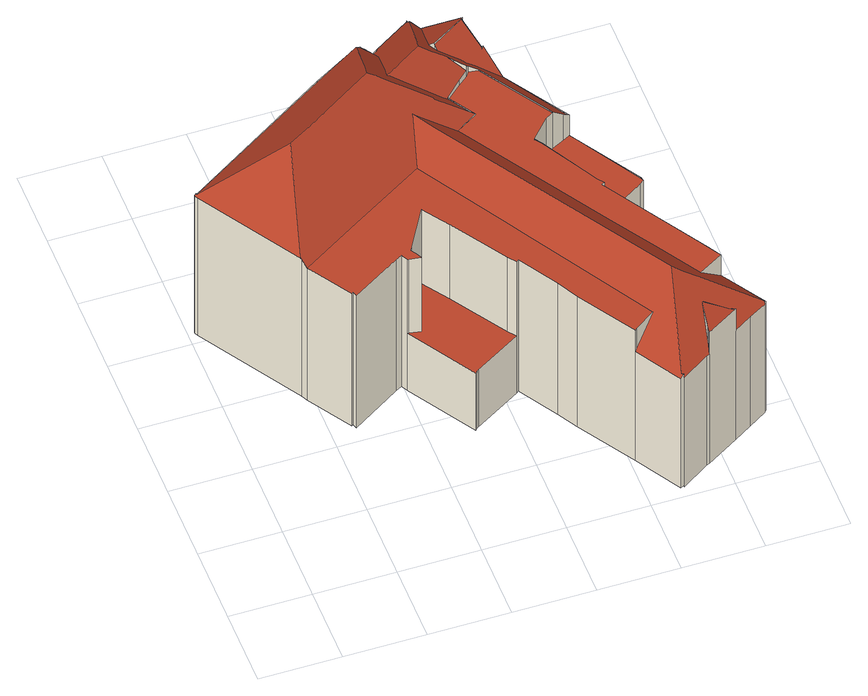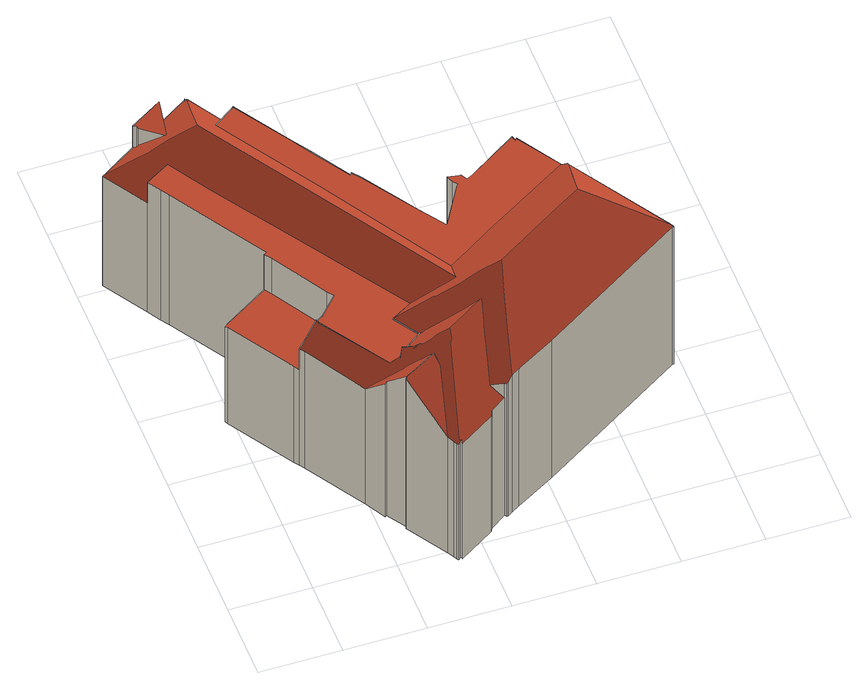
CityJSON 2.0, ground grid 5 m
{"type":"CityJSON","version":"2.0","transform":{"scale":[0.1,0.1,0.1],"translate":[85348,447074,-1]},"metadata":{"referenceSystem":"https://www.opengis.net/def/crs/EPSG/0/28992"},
"CityObjects":{
"building1":{"type":"Building","attributes":{"ArrDissolve-LoD12.global_elevation_50p":10.83,"ArrDissolve-LoD12.global_elevation_70p":11.76,"ArrDissolve-LoD12.global_elevation_max":14.88,"ArrDissolve-LoD12.global_elevation_min":-0.0318,"DataCoverageCalc.data_coverage":0.877,"LASInPolygons.ground_elevations":-0.169,"OGRLoader.aantal_verblijfsobjecten":1,"OGRLoader.bouwjaar":1925,"OGRLoader.gebruiksdoel":"woonfunctie","OGRLoader.kas_warenhuis":false,"OGRLoader.oppervlakte_max":146,"OGRLoader.oppervlakte_min":146,"OGRLoader.status":"Pand in gebruik","PC2MeshQuality-LoD12.mesh_error_f":2.1,"PC2MeshQuality-LoD13.mesh_error_f":1.27,"PC2MeshQuality-LoD22.mesh_error_f":0.236,"Validator-LoD12.errors":"[]","Validator-LoD13.errors":"[]","Validator-LoD22.errors":"[]"},"children":["building1-1"]},
"building1-1":{"type":"BuildingPart","parents":["building1"],"geometry":[{"type":"Solid","lod":"2.2","boundaries":[[[[0,1,2,3,4,5,6,7,8,9,10,11,12,13,14,15,16,17,18,19,20,21,22,23,24,25,26,27,28,29,30,31,32,33,34,35,36,37,38,39,40,41,42,43,44,45,46,47,48,49,50,51,52,53,54,55,56,57,58,59,60]],[[61,62,63]],[[64,37,36,62,61]],[[65,49,48,66]],[[67,39,38,68]],[[69,25,24,70]],[[71,9,8,72]],[[73,18,17,74]],[[75,23,22,76]],[[77,19,18,73]],[[78,79,80,81]],[[81,80,11,10,82]],[[83,15,14,84]],[[85,51,50,86]],[[87,88,57,56,89]],[[90,58,57,88]],[[91,20,19,77]],[[92,28,27,93]],[[94,95,26,25,69]],[[96,13,12,97]],[[98,0,60,99]],[[99,60,59,100]],[[101,53,52,102]],[[62,36,35,103]],[[100,59,58,90]],[[104,101,105,106]],[[102,52,51,85]],[[107,108,66,109]],[[76,22,21,110]],[[111,4,3,112]],[[89,56,55,113]],[[114,40,39,67]],[[115,41,40,114]],[[103,35,34,116]],[[117,118,119,120,121]],[[122,46,45,123]],[[82,10,9,71]],[[124,88,87]],[[68,38,37,64]],[[106,105,125,126]],[[86,50,49,65]],[[109,66,48,47,127]],[[128,7,6,129]],[[130,131,132]],[[129,6,5,131,130]],[[131,5,4,111]],[[70,24,23,75]],[[133,29,28,92]],[[134,135,136]],[[137,44,43,136]],[[136,43,42,138]],[[138,42,41,115]],[[112,3,2,139]],[[140,141,139,142]],[[72,8,7,128,143]],[[143,128,144,145]],[[84,14,13,96]],[[97,12,11,80]],[[146,147,148]],[[149,150,151,152]],[[153,141,140]],[[110,21,20,91]],[[154,155,153,140]],[[156,157,158,159,160]],[[145,144,161]],[[162,135,134,163]],[[135,162,164]],[[165,31,30,166]],[[167,168,169,170]],[[126,125,168,167]],[[170,169,171,172]],[[173,174,172,175]],[[175,172,171,108,107]],[[123,45,44,137]],[[93,27,26,95]],[[95,94,176]],[[177,178,179,180]],[[74,17,16,181]],[[181,16,15,182]],[[15,83,182]],[[183,54,53,101,104]],[[113,55,54,183]],[[184,185,186,187]],[[182,83,185,184]],[[180,179,188,189]],[[190,191,178,177]],[[192,193,191,190]],[[189,188,79,78]],[[127,47,46,122]],[[121,120,158,157]],[[194,195,157,156]],[[160,159,196,197]],[[195,194,198]],[[187,186,193,192]],[[155,154,199]],[[150,1,0,98]],[[118,117,200]],[[147,146,201,202]],[[202,201,119,118]],[[203,204,205]],[[152,151,204,203]],[[142,139,2,1,150,149]],[[116,34,33,206]],[[166,30,29,133]],[[207,208,32,31,165]],[[206,33,32,208]],[[208,207,209]],[[197,196,174,173]],[[86,65,66,108,171,169,168,125,105,101,102,85]],[[138,115,210,163,134,136]],[[147,211,212,213,214,215,216,217,218,219,220,221,76,110,222,223,224,225,226,148]],[[76,221,220,176,94,69,70,75]],[[174,196,159,158,120,119,201,146,148,227,228,124,87,89,113,183,104,106,126,167,170,172]],[[95,176,220,219,218,217,229,230,133,92,93]],[[192,190,177,180,189,78,81,82,71,72,143,145,161,231,224,223,222,110,91,77,73,74,181,182,184,187]],[[209,232,233,234,235,236,237,238,239,63,62,103,116,206,208]],[[240,241,242,122,123,137,136,135,164,243]],[[225,224,231,161,144,128,129,130,132,244,245,246]],[[241,240,243,164,162,163,210,115,114,67,68,64,61,63,239,238,237,247,248,249,198,194,156,160,197,173,175,107,109,127,122,242]],[[193,186,185,83,84,96,97,80,79,188,179,178,191]],[[250,100,90,88,124,228,227,148,226,225,246,245,251,252]],[[150,98,99,100,250,252,251,245,244,132,131,111,112,139,141,153,155,199,205,204,151]],[[152,203,205,199,154,140,142,149]],[[248,247,237,236,235,234,253,254,255,200,117,121,157,195,198,249]],[[200,255,254,253,234,233,232,209,207,165,166,133,230,229,217,216,215,214,213,212,211,147,202,118]]]],"semantics":{"surfaces":[{"type":"GroundSurface"},{"type":"WallSurface","on_footprint_edge":false},{"type":"WallSurface","on_footprint_edge":true},{"type":"RoofSurface"}],"values":[[0,1,2,2,2,2,2,2,2,2,1,2,2,2,2,2,2,2,2,2,2,2,2,2,2,1,2,1,2,2,2,2,2,2,1,2,2,1,2,1,2,2,2,1,2,2,2,2,1,2,2,2,2,1,2,1,2,2,1,1,1,2,1,1,1,1,1,2,1,1,1,1,1,2,2,1,1,2,2,2,2,2,1,1,1,1,1,1,2,1,1,1,1,1,1,2,1,1,1,1,1,2,2,2,2,2,1,1,3,3,3,3,3,3,3,3,3,3,3,3,3,3,3,3,3]]}}]}
},
"vertices":[
[272,38,8],[261,31,8],[241,19,8],[239,18,8],[222,7,8],[222,8,8],[220,7,8],[203,35,8],[181,70,8],[174,82,8],[159,106,8],[158,105,8],[129,88,8],[128,87,8],[127,86,8],[101,127,8],[99,131,8],[95,129,8],[65,110,8],[64,113,8],[63,112,8],[46,139,8],[44,143,8],[5,205,8],[4,207,8],[4,208,8],[5,208,8],[97,266,8],[121,280,8],[126,283,8],[129,285,8],[130,285,8],[131,284,8],[141,291,8],[142,293,8],[164,307,8],[164,306,8],[165,306,8],[166,307,8],[167,306,8],[168,304,8],[170,300,8],[186,275,8],[185,274,8],[193,262,8],[194,263,8],[201,250,8],[224,213,8],[226,210,8],[228,207,8],[253,167,8],[254,165,8],[251,163,8],[224,146,8],[222,145,8],[259,86,8],[262,81,8],[267,73,8],[284,46,8],[283,46,8],[283,45,8],[164,306,105],[164,306,104],[165,305,105],[165,306,104],[228,207,87],[226,210,87],[167,306,103],[166,307,103],[4,208,121],[4,207,121],[174,82,116],[181,70,115],[65,110,117],[95,129,116],[5,205,121],[44,143,121],[64,113,117],[154,110,116],[154,110,55],[158,105,55],[158,105,116],[159,106,116],[101,127,55],[127,86,55],[254,165,86],[253,167,87],[267,73,115],[267,73,98],[262,81,115],[284,46,98],[63,112,117],[121,280,121],[97,266,121],[5,208,122],[5,208,121],[128,87,55],[129,88,55],[272,38,98],[283,45,97],[283,46,99],[224,146,86],[251,163,86],[164,307,103],[224,146,115],[221,150,86],[221,150,115],[222,208,108],[222,208,87],[226,210,104],[46,139,117],[222,7,98],[239,18,98],[259,86,115],[168,304,103],[170,300,103],[142,293,103],[163,233,118],[163,233,117],[163,233,116],[172,241,116],[172,241,120],[201,250,103],[194,263,118],[252,64,115],[201,185,87],[201,185,116],[224,213,104],[203,35,98],[220,7,98],[222,8,100],[222,8,98],[221,9,100],[126,283,121],[165,262,132],[165,262,131],[185,274,132],[193,262,118],[186,275,132],[241,19,98],[241,20,116],[241,20,98],[241,19,116],[203,35,115],[204,36,99],[204,36,115],[173,217,116],[173,217,117],[160,209,116],[261,31,116],[261,31,98],[259,32,99],[259,32,116],[241,20,99],[242,25,116],[242,25,102],[178,246,125],[178,246,121],[178,246,116],[180,249,116],[180,249,121],[217,45,115],[165,262,127],[163,267,126],[166,259,128],[130,285,117],[129,285,118],[198,189,116],[198,189,87],[209,201,87],[209,201,116],[214,204,87],[214,204,116],[213,206,117],[213,206,116],[214,204,117],[5,207,122],[106,134,116],[106,134,55],[121,160,55],[121,160,116],[99,131,116],[101,127,116],[222,145,115],[102,127,116],[102,127,55],[109,126,55],[109,126,116],[132,144,55],[132,144,116],[105,133,116],[105,133,55],[107,130,116],[107,130,55],[172,250,128],[172,250,126],[186,248,116],[186,248,117],[169,251,130],[245,43,115],[162,233,117],[165,230,116],[165,230,117],[258,33,115],[258,33,101],[246,43,115],[141,291,105],[131,284,117],[131,284,105],[138,279,113],[170,298,105],[151,222,132],[150,223,133],[137,226,142],[126,228,150],[122,229,153],[119,230,155],[114,231,158],[103,224,158],[71,204,158],[56,195,158],[44,144,122],[47,139,117],[102,173,117],[129,190,116],[135,214,134],[140,213,130],[213,126,115],[236,90,115],[117,243,150],[126,282,122],[177,110,116],[132,252,132],[130,245,138],[129,240,141],[137,245,141],[140,247,141],[153,255,141],[154,260,138],[155,262,136],[181,255,117],[186,254,114],[200,250,104],[178,256,120],[226,31,115],[232,58,134],[144,199,134],[160,253,136],[163,253,134],[168,252,130],[259,52,115],[239,56,129],[247,54,124],[131,240,140],[140,238,133],[159,233,119]
]}
